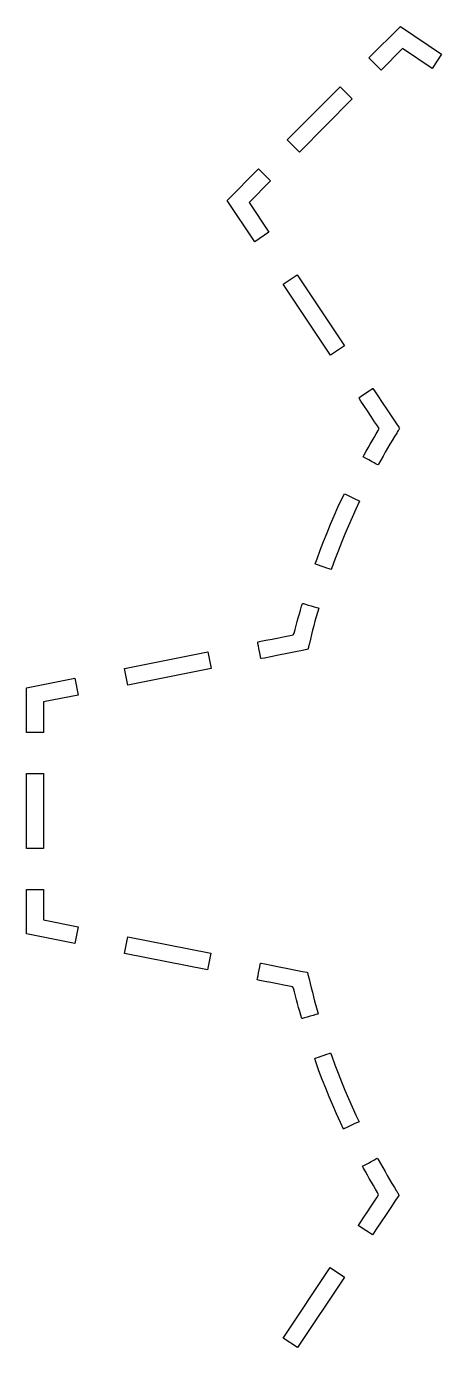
# Model space of a CAD drawing. Header units: metres. Extents: x 1612 to 2178, y 1755 to 2101.
# Drawn here: x 2096.66 to 2106.95, y 2015.12 to 2047.82 of the extents above; entities that cross this region are included whole.
import ezdxf

# ---------------------------------------------------------------- set-up
doc = ezdxf.new("R2010")
doc.units = ezdxf.units.M

msp = doc.modelspace()

# ---------------------------------------------------------------- linework, layer by layer
at = {"layer": 'COMPONENT2'}
for p, q in [((2105.15, 2047.038, 0), (2105.929, 2047.819, 0)), ((2105.929, 2047.819, 0), (2106.951, 2047.133, 0)), ((2105.982, 2047.273, 0), (2105.45, 2046.739, 0)), ((2106.715, 2046.781, 0), (2105.982, 2047.273, 0)), ((2105.45, 2046.739, 0), (2105.15, 2047.038, 0)), ((2106.951, 2047.133, 0), (2106.715, 2046.781, 0)), ((2103.126, 2045.008, 0), (2104.437, 2046.323, 0)), ((2104.437, 2046.323, 0), (2104.737, 2046.024, 0)), ((2104.737, 2046.024, 0), (2103.426, 2044.709, 0)), ((2103.426, 2044.709, 0), (2103.126, 2045.008, 0)), ((2101.635, 2043.513, 0), (2102.413, 2044.293, 0)), ((2102.712, 2043.994, 0), (2102.179, 2043.46, 0)), ((2102.413, 2044.293, 0), (2102.712, 2043.994, 0)), ((2102.317, 2042.49, 0), (2101.635, 2043.513, 0)), ((2102.179, 2043.46, 0), (2102.669, 2042.725, 0)), ((2102.669, 2042.725, 0), (2102.317, 2042.49, 0)), ((2103.02, 2041.437, 0), (2103.372, 2041.672, 0)), ((2104.193, 2039.679, 0), (2103.02, 2041.437, 0)), ((2103.372, 2041.672, 0), (2104.545, 2039.914, 0)), ((2104.545, 2039.914, 0), (2104.193, 2039.679, 0)), ((2105.027, 2038.714, 0), (2105.092, 2038.757, 0)), ((2105.092, 2038.757, 0), (2105.154, 2038.799, 0)), ((2105.154, 2038.799, 0), (2105.205, 2038.833, 0)), ((2105.205, 2038.833, 0), (2105.239, 2038.855, 0)), ((2105.239, 2038.855, 0), (2105.249, 2038.858, 0)), ((2105.249, 2038.858, 0), (2105.29, 2038.798, 0)), ((2105.29, 2038.798, 0), (2105.372, 2038.675, 0)), ((2104.897, 2038.628, 0), (2104.922, 2038.644, 0)), ((2104.904, 2038.613, 0), (2104.897, 2038.628, 0)), ((2104.948, 2038.546, 0), (2104.904, 2038.613, 0)), ((2104.922, 2038.644, 0), (2104.968, 2038.675, 0)), ((2105.021, 2038.438, 0), (2104.948, 2038.546, 0)), ((2104.968, 2038.675, 0), (2105.027, 2038.714, 0)), ((2105.11, 2038.305, 0), (2105.021, 2038.438, 0)), ((2105.372, 2038.675, 0), (2105.48, 2038.512, 0)), ((2105.48, 2038.512, 0), (2105.601, 2038.331, 0)), ((2105.204, 2038.164, 0), (2105.11, 2038.305, 0)), ((2105.291, 2038.033, 0), (2105.204, 2038.164, 0)), ((2105.601, 2038.331, 0), (2105.719, 2038.154, 0)), ((2105.719, 2038.154, 0), (2105.82, 2038.003, 0)), ((2105.361, 2037.929, 0), (2105.291, 2038.033, 0)), ((2105.33, 2037.732, 0), (2105.381, 2037.817, 0)), ((2105.401, 2037.868, 0), (2105.361, 2037.929, 0)), ((2105.381, 2037.817, 0), (2105.401, 2037.868, 0)), ((2105.82, 2038.003, 0), (2105.888, 2037.901, 0)), ((2105.85, 2037.773, 0), (2105.842, 2037.76, 0)), ((2105.861, 2037.792, 0), (2105.85, 2037.773, 0)), ((2105.874, 2037.813, 0), (2105.861, 2037.792, 0)), ((2105.887, 2037.834, 0), (2105.874, 2037.813, 0)), ((2105.898, 2037.852, 0), (2105.887, 2037.834, 0)), ((2105.888, 2037.901, 0), (2105.909, 2037.869, 0)), ((2105.906, 2037.864, 0), (2105.898, 2037.852, 0)), ((2105.909, 2037.869, 0), (2105.906, 2037.864, 0)), ((2105.131, 2037.389, 0), (2105.18, 2037.475, 0)), ((2105.18, 2037.475, 0), (2105.229, 2037.561, 0)), ((2105.229, 2037.561, 0), (2105.279, 2037.647, 0)), ((2105.279, 2037.647, 0), (2105.33, 2037.732, 0)), ((2105.67, 2037.475, 0), (2105.612, 2037.378, 0)), ((2105.728, 2037.573, 0), (2105.67, 2037.475, 0)), ((2105.786, 2037.669, 0), (2105.728, 2037.573, 0)), ((2105.838, 2037.754, 0), (2105.786, 2037.669, 0)), ((2105.842, 2037.76, 0), (2105.838, 2037.754, 0)), ((2105.007, 2037.162, 0), (2105.034, 2037.217, 0)), ((2105.033, 2037.147, 0), (2105.007, 2037.162, 0)), ((2105.081, 2037.121, 0), (2105.033, 2037.147, 0)), ((2105.034, 2037.217, 0), (2105.082, 2037.303, 0)), ((2105.143, 2037.087, 0), (2105.081, 2037.121, 0)), ((2105.082, 2037.303, 0), (2105.131, 2037.389, 0)), ((2105.499, 2037.181, 0), (2105.444, 2037.083, 0)), ((2105.555, 2037.279, 0), (2105.499, 2037.181, 0)), ((2105.612, 2037.378, 0), (2105.555, 2037.279, 0)), ((2105.211, 2037.049, 0), (2105.143, 2037.087, 0)), ((2105.277, 2037.014, 0), (2105.211, 2037.049, 0)), ((2105.331, 2036.984, 0), (2105.277, 2037.014, 0)), ((2105.367, 2036.964, 0), (2105.331, 2036.984, 0)), ((2105.389, 2036.984, 0), (2105.367, 2036.964, 0)), ((2105.444, 2037.083, 0), (2105.389, 2036.984, 0)), ((2104.478, 2036.126, 0), (2104.54, 2036.249, 0)), ((2104.54, 2036.249, 0), (2104.567, 2036.237, 0)), ((2104.567, 2036.237, 0), (2104.616, 2036.213, 0)), ((2104.616, 2036.213, 0), (2104.68, 2036.183, 0)), ((2104.68, 2036.183, 0), (2104.749, 2036.15, 0)), ((2104.749, 2036.15, 0), (2104.816, 2036.118, 0)), ((2104.289, 2035.708, 0), (2104.382, 2035.918, 0)), ((2104.382, 2035.918, 0), (2104.478, 2036.126, 0)), ((2104.824, 2035.866, 0), (2104.731, 2035.662, 0)), ((2104.816, 2036.118, 0), (2104.872, 2036.091, 0)), ((2104.919, 2036.068, 0), (2104.824, 2035.866, 0)), ((2104.872, 2036.091, 0), (2104.909, 2036.073, 0)), ((2104.909, 2036.073, 0), (2104.919, 2036.068, 0)), ((2104.11, 2035.285, 0), (2104.198, 2035.497, 0)), ((2104.198, 2035.497, 0), (2104.289, 2035.708, 0)), ((2104.731, 2035.662, 0), (2104.641, 2035.456, 0)), ((2104.024, 2035.071, 0), (2104.11, 2035.285, 0)), ((2104.553, 2035.249, 0), (2104.468, 2035.042, 0)), ((2104.641, 2035.456, 0), (2104.553, 2035.249, 0)), ((2103.862, 2034.643, 0), (2103.942, 2034.857, 0)), ((2103.942, 2034.857, 0), (2104.024, 2035.071, 0)), ((2104.386, 2034.833, 0), (2104.306, 2034.624, 0)), ((2104.468, 2035.042, 0), (2104.386, 2034.833, 0)), ((2103.818, 2034.513, 0), (2103.862, 2034.643, 0)), ((2103.846, 2034.503, 0), (2103.818, 2034.513, 0)), ((2103.898, 2034.484, 0), (2103.846, 2034.503, 0)), ((2104.306, 2034.624, 0), (2104.229, 2034.414, 0)), ((2103.964, 2034.461, 0), (2103.898, 2034.484, 0)), ((2104.036, 2034.435, 0), (2103.964, 2034.461, 0)), ((2104.106, 2034.41, 0), (2104.036, 2034.435, 0)), ((2104.165, 2034.389, 0), (2104.106, 2034.41, 0)), ((2104.203, 2034.376, 0), (2104.165, 2034.389, 0)), ((2104.229, 2034.414, 0), (2104.203, 2034.376, 0)), ((2103.478, 2033.468, 0), (2103.5, 2033.538, 0)), ((2103.5, 2033.538, 0), (2103.525, 2033.531, 0)), ((2103.525, 2033.531, 0), (2103.575, 2033.516, 0)), ((2103.575, 2033.516, 0), (2103.642, 2033.497, 0)), ((2103.398, 2033.182, 0), (2103.424, 2033.277, 0)), ((2103.424, 2033.277, 0), (2103.451, 2033.373, 0)), ((2103.451, 2033.373, 0), (2103.478, 2033.468, 0)), ((2103.642, 2033.497, 0), (2103.716, 2033.475, 0)), ((2103.716, 2033.475, 0), (2103.788, 2033.454, 0)), ((2103.788, 2033.454, 0), (2103.85, 2033.436, 0)), ((2103.843, 2033.203, 0), (2103.812, 2033.093, 0)), ((2103.873, 2033.311, 0), (2103.843, 2033.203, 0)), ((2103.85, 2033.436, 0), (2103.892, 2033.423, 0)), ((2103.905, 2033.42, 0), (2103.873, 2033.311, 0)), ((2103.892, 2033.423, 0), (2103.905, 2033.42, 0)), ((2103.298, 2032.798, 0), (2103.322, 2032.894, 0)), ((2103.322, 2032.894, 0), (2103.347, 2032.99, 0)), ((2103.347, 2032.99, 0), (2103.372, 2033.086, 0)), ((2103.372, 2033.086, 0), (2103.398, 2033.182, 0)), ((2103.754, 2032.874, 0), (2103.726, 2032.765, 0)), ((2103.783, 2032.984, 0), (2103.754, 2032.874, 0)), ((2103.812, 2033.093, 0), (2103.783, 2032.984, 0)), ((2102.391, 2032.578, 0), (2102.4, 2032.585, 0)), ((2102.397, 2032.546, 0), (2102.391, 2032.578, 0)), ((2102.408, 2032.489, 0), (2102.397, 2032.546, 0)), ((2102.4, 2032.585, 0), (2102.47, 2032.599, 0)), ((2102.47, 2032.599, 0), (2102.593, 2032.623, 0)), ((2102.593, 2032.623, 0), (2102.747, 2032.654, 0)), ((2102.747, 2032.654, 0), (2102.912, 2032.687, 0)), ((2102.912, 2032.687, 0), (2103.068, 2032.718, 0)), ((2103.068, 2032.718, 0), (2103.196, 2032.743, 0)), ((2103.196, 2032.743, 0), (2103.274, 2032.759, 0)), ((2103.274, 2032.759, 0), (2103.298, 2032.798, 0)), ((2103.672, 2032.545, 0), (2103.668, 2032.527, 0)), ((2103.699, 2032.655, 0), (2103.672, 2032.545, 0)), ((2103.726, 2032.765, 0), (2103.699, 2032.655, 0)), ((2099.092, 2031.928, 0), (2101.156, 2032.338, 0)), ((2101.156, 2032.338, 0), (2101.239, 2031.923, 0)), ((2102.422, 2032.418, 0), (2102.408, 2032.489, 0)), ((2102.438, 2032.342, 0), (2102.422, 2032.418, 0)), ((2102.452, 2032.27, 0), (2102.438, 2032.342, 0)), ((2102.464, 2032.211, 0), (2102.452, 2032.27, 0)), ((2102.471, 2032.175, 0), (2102.464, 2032.211, 0)), ((2102.713, 2032.216, 0), (2102.561, 2032.185, 0)), ((2102.908, 2032.254, 0), (2102.713, 2032.216, 0)), ((2103.122, 2032.297, 0), (2102.908, 2032.254, 0)), ((2103.327, 2032.338, 0), (2103.122, 2032.297, 0)), ((2103.499, 2032.372, 0), (2103.327, 2032.338, 0)), ((2103.609, 2032.394, 0), (2103.499, 2032.372, 0)), ((2103.638, 2032.4, 0), (2103.609, 2032.394, 0)), ((2103.639, 2032.408, 0), (2103.638, 2032.4, 0)), ((2103.643, 2032.424, 0), (2103.639, 2032.408, 0)), ((2103.648, 2032.446, 0), (2103.643, 2032.424, 0)), ((2103.654, 2032.47, 0), (2103.648, 2032.446, 0)), ((2103.66, 2032.494, 0), (2103.654, 2032.47, 0)), ((2103.665, 2032.514, 0), (2103.66, 2032.494, 0)), ((2103.668, 2032.527, 0), (2103.665, 2032.514, 0)), ((2099.175, 2031.512, 0), (2099.092, 2031.928, 0)), ((2101.239, 2031.923, 0), (2099.175, 2031.512, 0)), ((2102.479, 2032.169, 0), (2102.471, 2032.175, 0)), ((2102.561, 2032.185, 0), (2102.479, 2032.169, 0)), ((2096.657, 2031.443, 0), (2097.859, 2031.682, 0)), ((2097.859, 2031.682, 0), (2097.942, 2031.267, 0)), ((2096.657, 2030.34, 0), (2096.657, 2031.443, 0)), ((2097.942, 2031.267, 0), (2097.08, 2031.096, 0)), ((2097.08, 2031.096, 0), (2097.08, 2030.34, 0)), ((2097.08, 2030.34, 0), (2096.657, 2030.34, 0)), ((2096.657, 2027.47, 0), (2096.657, 2029.328, 0)), ((2096.657, 2029.328, 0), (2097.08, 2029.328, 0)), ((2097.08, 2029.328, 0), (2097.08, 2027.47, 0)), ((2097.08, 2027.47, 0), (2096.657, 2027.47, 0)), ((2096.657, 2025.355, 0), (2096.657, 2026.458, 0)), ((2096.657, 2026.458, 0), (2097.08, 2026.458, 0)), ((2097.08, 2026.458, 0), (2097.08, 2025.702, 0)), ((2097.08, 2025.702, 0), (2097.94, 2025.531, 0)), ((2097.858, 2025.116, 0), (2096.657, 2025.355, 0)), ((2097.94, 2025.531, 0), (2097.858, 2025.116, 0)), ((2099.088, 2024.872, 0), (2099.171, 2025.287, 0)), ((2099.171, 2025.287, 0), (2101.232, 2024.877, 0)), ((2101.149, 2024.462, 0), (2099.088, 2024.872, 0)), ((2101.232, 2024.877, 0), (2101.149, 2024.462, 0)), ((2102.4, 2024.32, 0), (2102.414, 2024.392, 0)), ((2102.414, 2024.392, 0), (2102.43, 2024.468, 0)), ((2102.43, 2024.468, 0), (2102.444, 2024.539, 0)), ((2102.444, 2024.539, 0), (2102.455, 2024.596, 0)), ((2102.455, 2024.596, 0), (2102.461, 2024.628, 0)), ((2102.461, 2024.628, 0), (2102.475, 2024.63, 0)), ((2102.475, 2024.63, 0), (2102.567, 2024.612, 0)), ((2102.567, 2024.612, 0), (2102.725, 2024.581, 0)), ((2102.725, 2024.581, 0), (2102.924, 2024.541, 0)), ((2102.924, 2024.541, 0), (2103.138, 2024.499, 0)), ((2103.138, 2024.499, 0), (2103.34, 2024.459, 0)), ((2103.34, 2024.459, 0), (2103.505, 2024.426, 0)), ((2103.505, 2024.426, 0), (2103.607, 2024.406, 0)), ((2103.607, 2024.406, 0), (2103.627, 2024.401, 0)), ((2103.627, 2024.401, 0), (2103.629, 2024.392, 0)), ((2103.629, 2024.392, 0), (2103.633, 2024.374, 0)), ((2103.633, 2024.374, 0), (2103.638, 2024.352, 0)), ((2102.381, 2024.225, 0), (2102.388, 2024.261, 0)), ((2102.385, 2024.217, 0), (2102.381, 2024.225, 0)), ((2102.448, 2024.204, 0), (2102.385, 2024.217, 0)), ((2102.388, 2024.261, 0), (2102.4, 2024.32, 0)), ((2102.565, 2024.181, 0), (2102.448, 2024.204, 0)), ((2102.716, 2024.151, 0), (2102.565, 2024.181, 0)), ((2102.88, 2024.118, 0), (2102.716, 2024.151, 0)), ((2103.038, 2024.087, 0), (2102.88, 2024.118, 0)), ((2103.17, 2024.061, 0), (2103.038, 2024.087, 0)), ((2103.256, 2024.044, 0), (2103.17, 2024.061, 0)), ((2103.283, 2024.015, 0), (2103.256, 2024.044, 0)), ((2103.638, 2024.352, 0), (2103.644, 2024.328, 0)), ((2103.644, 2024.328, 0), (2103.649, 2024.304, 0)), ((2103.649, 2024.304, 0), (2103.654, 2024.285, 0)), ((2103.654, 2024.285, 0), (2103.657, 2024.272, 0)), ((2103.657, 2024.272, 0), (2103.664, 2024.241, 0)), ((2103.664, 2024.241, 0), (2103.69, 2024.131, 0)), ((2103.69, 2024.131, 0), (2103.718, 2024.021, 0)), ((2103.307, 2023.919, 0), (2103.283, 2024.015, 0)), ((2103.331, 2023.822, 0), (2103.307, 2023.919, 0)), ((2103.356, 2023.726, 0), (2103.331, 2023.822, 0)), ((2103.382, 2023.629, 0), (2103.356, 2023.726, 0)), ((2103.718, 2024.021, 0), (2103.746, 2023.91, 0)), ((2103.746, 2023.91, 0), (2103.774, 2023.8, 0)), ((2103.774, 2023.8, 0), (2103.803, 2023.69, 0)), ((2103.407, 2023.533, 0), (2103.382, 2023.629, 0)), ((2103.434, 2023.437, 0), (2103.407, 2023.533, 0)), ((2103.461, 2023.341, 0), (2103.434, 2023.437, 0)), ((2103.803, 2023.69, 0), (2103.833, 2023.58, 0)), ((2103.833, 2023.58, 0), (2103.864, 2023.471, 0)), ((2103.864, 2023.471, 0), (2103.891, 2023.375, 0)), ((2103.891, 2023.375, 0), (2103.874, 2023.37, 0)), ((2103.485, 2023.258, 0), (2103.461, 2023.341, 0)), ((2103.506, 2023.264, 0), (2103.485, 2023.258, 0)), ((2103.554, 2023.278, 0), (2103.506, 2023.264, 0)), ((2103.619, 2023.297, 0), (2103.554, 2023.278, 0)), ((2103.693, 2023.318, 0), (2103.619, 2023.297, 0)), ((2103.766, 2023.339, 0), (2103.693, 2023.318, 0)), ((2103.83, 2023.358, 0), (2103.766, 2023.339, 0)), ((2103.874, 2023.37, 0), (2103.83, 2023.358, 0)), ((2104.105, 2022.38, 0), (2104.16, 2022.399, 0)), ((2104.16, 2022.399, 0), (2104.194, 2022.411, 0)), ((2104.194, 2022.411, 0), (2104.23, 2022.328, 0)), ((2103.807, 2022.275, 0), (2103.84, 2022.286, 0)), ((2103.831, 2022.186, 0), (2103.807, 2022.275, 0)), ((2103.91, 2021.969, 0), (2103.831, 2022.186, 0)), ((2103.84, 2022.286, 0), (2103.896, 2022.306, 0)), ((2103.896, 2022.306, 0), (2103.964, 2022.33, 0)), ((2103.964, 2022.33, 0), (2104.037, 2022.356, 0)), ((2104.037, 2022.356, 0), (2104.105, 2022.38, 0)), ((2104.23, 2022.328, 0), (2104.307, 2022.117, 0)), ((2104.307, 2022.117, 0), (2104.387, 2021.906, 0)), ((2103.992, 2021.754, 0), (2103.91, 2021.969, 0)), ((2104.077, 2021.539, 0), (2103.992, 2021.754, 0)), ((2104.387, 2021.906, 0), (2104.47, 2021.696, 0)), ((2104.164, 2021.325, 0), (2104.077, 2021.539, 0)), ((2104.47, 2021.696, 0), (2104.555, 2021.487, 0)), ((2104.555, 2021.487, 0), (2104.643, 2021.28, 0)), ((2104.254, 2021.112, 0), (2104.164, 2021.325, 0)), ((2104.347, 2020.901, 0), (2104.254, 2021.112, 0)), ((2104.643, 2021.28, 0), (2104.734, 2021.073, 0)), ((2104.442, 2020.691, 0), (2104.347, 2020.901, 0)), ((2104.734, 2021.073, 0), (2104.827, 2020.868, 0)), ((2104.827, 2020.868, 0), (2104.903, 2020.705, 0)), ((2104.521, 2020.525, 0), (2104.442, 2020.691, 0)), ((2104.542, 2020.535, 0), (2104.521, 2020.525, 0)), ((2104.588, 2020.556, 0), (2104.542, 2020.535, 0)), ((2104.649, 2020.585, 0), (2104.588, 2020.556, 0)), ((2104.718, 2020.618, 0), (2104.649, 2020.585, 0)), ((2104.786, 2020.65, 0), (2104.718, 2020.618, 0)), ((2104.845, 2020.678, 0), (2104.786, 2020.65, 0)), ((2104.887, 2020.698, 0), (2104.845, 2020.678, 0)), ((2104.903, 2020.705, 0), (2104.887, 2020.698, 0)), ((2105.27, 2019.755, 0), (2105.322, 2019.784, 0)), ((2105.322, 2019.784, 0), (2105.355, 2019.801, 0)), ((2105.355, 2019.801, 0), (2105.381, 2019.768, 0)), ((2104.993, 2019.604, 0), (2105.023, 2019.62, 0)), ((2105.013, 2019.559, 0), (2104.993, 2019.604, 0)), ((2105.061, 2019.472, 0), (2105.013, 2019.559, 0)), ((2105.023, 2019.62, 0), (2105.073, 2019.648, 0)), ((2105.11, 2019.385, 0), (2105.061, 2019.472, 0)), ((2105.073, 2019.648, 0), (2105.137, 2019.683, 0)), ((2105.137, 2019.683, 0), (2105.205, 2019.72, 0)), ((2105.205, 2019.72, 0), (2105.27, 2019.755, 0)), ((2105.381, 2019.768, 0), (2105.436, 2019.668, 0)), ((2105.436, 2019.668, 0), (2105.492, 2019.569, 0)), ((2105.492, 2019.569, 0), (2105.548, 2019.47, 0)), ((2105.548, 2019.47, 0), (2105.605, 2019.372, 0)), ((2105.159, 2019.298, 0), (2105.11, 2019.385, 0)), ((2105.209, 2019.211, 0), (2105.159, 2019.298, 0)), ((2105.259, 2019.125, 0), (2105.209, 2019.211, 0)), ((2105.309, 2019.039, 0), (2105.259, 2019.125, 0)), ((2105.605, 2019.372, 0), (2105.663, 2019.273, 0)), ((2105.663, 2019.273, 0), (2105.721, 2019.176, 0)), ((2105.721, 2019.176, 0), (2105.78, 2019.078, 0)), ((2105.288, 2018.743, 0), (2105.354, 2018.842, 0)), ((2105.361, 2018.953, 0), (2105.309, 2019.039, 0)), ((2105.354, 2018.842, 0), (2105.39, 2018.895, 0)), ((2105.39, 2018.895, 0), (2105.361, 2018.953, 0)), ((2105.78, 2019.078, 0), (2105.824, 2019.005, 0)), ((2105.868, 2018.849, 0), (2105.795, 2018.74, 0)), ((2105.824, 2019.005, 0), (2105.829, 2018.998, 0)), ((2105.829, 2018.998, 0), (2105.837, 2018.984, 0)), ((2105.837, 2018.984, 0), (2105.849, 2018.965, 0)), ((2105.849, 2018.965, 0), (2105.862, 2018.944, 0)), ((2105.862, 2018.944, 0), (2105.875, 2018.923, 0)), ((2105.895, 2018.89, 0), (2105.868, 2018.849, 0)), ((2105.875, 2018.923, 0), (2105.885, 2018.906, 0)), ((2105.885, 2018.906, 0), (2105.893, 2018.894, 0)), ((2105.893, 2018.894, 0), (2105.895, 2018.89, 0)), ((2105.02, 2018.342, 0), (2105.11, 2018.476, 0)), ((2105.11, 2018.476, 0), (2105.203, 2018.615, 0)), ((2105.203, 2018.615, 0), (2105.288, 2018.743, 0)), ((2105.692, 2018.586, 0), (2105.574, 2018.409, 0)), ((2105.795, 2018.74, 0), (2105.692, 2018.586, 0)), ((2104.886, 2018.138, 0), (2104.897, 2018.157, 0)), ((2104.897, 2018.157, 0), (2104.945, 2018.23, 0)), ((2104.945, 2018.23, 0), (2105.02, 2018.342, 0)), ((2105.454, 2018.23, 0), (2105.348, 2018.071, 0)), ((2105.574, 2018.409, 0), (2105.454, 2018.23, 0)), ((2104.907, 2018.124, 0), (2104.886, 2018.138, 0)), ((2104.951, 2018.095, 0), (2104.907, 2018.124, 0)), ((2105.009, 2018.056, 0), (2104.951, 2018.095, 0)), ((2105.073, 2018.014, 0), (2105.009, 2018.056, 0)), ((2105.136, 2017.972, 0), (2105.073, 2018.014, 0)), ((2105.189, 2017.936, 0), (2105.136, 2017.972, 0)), ((2105.226, 2017.912, 0), (2105.189, 2017.936, 0)), ((2105.237, 2017.905, 0), (2105.226, 2017.912, 0)), ((2105.271, 2017.956, 0), (2105.237, 2017.905, 0)), ((2105.348, 2018.071, 0), (2105.271, 2017.956, 0)), ((2103.024, 2015.35, 0), (2104.189, 2017.097, 0)), ((2104.541, 2016.862, 0), (2103.376, 2015.115, 0)), ((2104.189, 2017.097, 0), (2104.541, 2016.862, 0)), ((2103.376, 2015.115, 0), (2103.024, 2015.35, 0))]:
    msp.add_line(p, q, dxfattribs=at)

doc.saveas('drawing.dxf')
